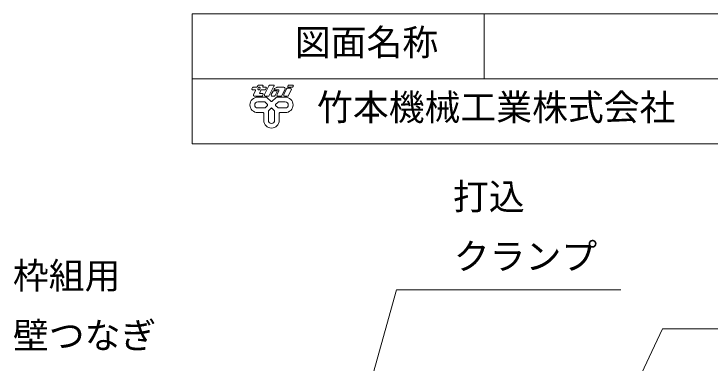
# Model space of a CAD drawing. Units: millimetres, scale not verified. Extents: x -8978 to 8399, y -12303 to 12300.
# Drawn here: x -8941 to -5057, y 10352 to 12300 of the extents above; entities that cross this region are included whole.
import ezdxf
from ezdxf.enums import TextEntityAlignment as Align

# ---------------------------------------------------------------- set-up
doc = ezdxf.new("R2010")
doc.units = ezdxf.units.MM
doc.header["$LTSCALE"] = 20
doc.layers.add('0-0_0', color=3, linetype='Continuous', lineweight=18)
doc.layers.add('0-D_05 寸法', color=7, linetype='Continuous', lineweight=18)
doc.styles.add('ＭＳ ゴシック', font='')
doc.styles.get('ＭＳ ゴシック').set_extended_font_data('MS Gothic')

msp = doc.modelspace()

# ---------------------------------------------------------------- linework, layer by layer
at = {"layer": '0-0_0', "color": 7}
for p, q in [((-6317.11, 12299.93), (-6317.11, 11937.08)), ((-7946.34, 11937.08), (3392.93, 11937.08))]:
    msp.add_line(p, q, dxfattribs=at)
at = {"layer": '0-0_0'}
for p, q in [((-7609.38, 11888.72), (-7612.97, 11881.52)), ((-7609.38, 11888.72), (-7612.97, 11881.52)), ((-7606.16, 11890.72), (-7586.48, 11890.72)), ((-7606.16, 11890.72), (-7586.48, 11890.72)), ((-7580.26, 11898.73), (-7583.26, 11892.71)), ((-7580.26, 11898.73), (-7583.26, 11892.71)), ((-7579.45, 11881.52), (-7575.86, 11888.72)), ((-7579.45, 11881.52), (-7575.86, 11888.72)), ((-7573.82, 11902.72), (-7554.59, 11902.72)), ((-7573.82, 11902.72), (-7554.59, 11902.72)), ((-7572.64, 11890.72), (-7569.96, 11890.72)), ((-7572.64, 11890.72), (-7569.96, 11890.72)), ((-7570.33, 11878.31), (-7566.74, 11885.51)), ((-7570.33, 11878.31), (-7566.74, 11885.51)), ((-7551.37, 11897.51), (-7552.16, 11895.92)), ((-7551.37, 11897.51), (-7552.16, 11895.92)), ((-7536.44, 11890.72), (-7548.94, 11890.72)), ((-7536.44, 11890.72), (-7548.94, 11890.72)), ((-7518.58, 11898.73), (-7542.51, 11850.73)), ((-7518.58, 11898.73), (-7542.51, 11850.73)), ((-7536.8, 11878.31), (-7533.21, 11885.51)), ((-7536.8, 11878.31), (-7533.21, 11885.51)), ((-7512.14, 11902.72), (-7492.91, 11902.72)), ((-7512.14, 11902.72), (-7492.91, 11902.72)), ((-7473.75, 11890.3), (-7487.4, 11883.1)), ((-7473.75, 11890.3), (-7487.4, 11883.1)), ((-7434.98, 11890.72), (-7472.07, 11890.72)), ((-7434.98, 11890.72), (-7472.07, 11890.72)), ((-7413.24, 11885.92), (-7399.83, 11885.92)), ((-7413.24, 11885.92), (-7399.83, 11885.92)), ((-7410.31, 11900.72), (-7412.71, 11895.92)), ((-7410.31, 11900.72), (-7412.71, 11895.92)), ((-7409.49, 11890.72), (-7388.03, 11890.72)), ((-7409.49, 11890.72), (-7388.03, 11890.72)), ((-7407.09, 11902.72), (-7385.64, 11902.72)), ((-7407.09, 11902.72), (-7385.64, 11902.72)), ((-7407.09, 11902.72), (-7385.64, 11902.72)), ((-7407.09, 11902.72), (-7385.64, 11902.72)), ((-7384.81, 11892.71), (-7382.42, 11897.51)), ((-7384.81, 11892.71), (-7382.42, 11897.51)), ((-7609.75, 11876.32), (-7597.25, 11876.32)), ((-7609.75, 11876.32), (-7597.25, 11876.32)), ((-7604.19, 11850.73), (-7594.03, 11871.11)), ((-7604.19, 11850.73), (-7594.03, 11871.11)), ((-7576.23, 11876.32), (-7573.55, 11876.32)), ((-7576.23, 11876.32), (-7573.55, 11876.32)), ((-7562.93, 11874.32), (-7569.91, 11860.33)), ((-7562.93, 11874.32), (-7569.91, 11860.33)), ((-7554.18, 11855.12), (-7566.69, 11855.12)), ((-7554.18, 11855.12), (-7566.69, 11855.12)), ((-7540.03, 11876.32), (-7559.71, 11876.32)), ((-7540.03, 11876.32), (-7559.71, 11876.32)), ((-7550.96, 11849.91), (-7554.75, 11842.31)), ((-7550.96, 11849.91), (-7554.75, 11842.31)), ((-7504.97, 11850.73), (-7495.6, 11869.52)), ((-7504.97, 11850.73), (-7495.6, 11869.52)), ((-7492.37, 11871.52), (-7476.28, 11871.52)), ((-7492.37, 11871.52), (-7476.28, 11871.52)), ((-7465.84, 11876.32), (-7485.72, 11876.32)), ((-7465.84, 11876.32), (-7485.72, 11876.32)), ((-7484.03, 11844.3), (-7473.06, 11866.31)), ((-7484.03, 11844.3), (-7473.06, 11866.31)), ((-7472.78, 11850.73), (-7462.62, 11871.11)), ((-7472.78, 11850.73), (-7462.62, 11871.11)), ((-7428.54, 11880.3), (-7446.49, 11844.3)), ((-7428.54, 11880.3), (-7446.49, 11844.3)), ((-7435.24, 11850.73), (-7419.68, 11881.93)), ((-7435.24, 11850.73), (-7419.68, 11881.93)), ((-7408.94, 11844.3), (-7393.39, 11875.5)), ((-7408.94, 11844.3), (-7393.39, 11875.5)), ((-7579.88, 11840.32), (-7597.75, 11840.32)), ((-7579.88, 11840.32), (-7597.75, 11840.32)), ((-7580.81, 11835.52), (-7531.9, 11835.52)), ((-7580.81, 11835.52), (-7531.9, 11835.52)), ((-7580.81, 11809.12), (-7542.83, 11809.12)), ((-7580.81, 11809.12), (-7542.83, 11809.12)), ((-7579.88, 11840.32), (-7557.98, 11840.32)), ((-7579.88, 11840.32), (-7557.98, 11840.32)), ((-7527.09, 11794.86), (-7540.29, 11808.06)), ((-7527.09, 11794.86), (-7540.29, 11808.06)), ((-7536.07, 11840.32), (-7522.66, 11840.32)), ((-7536.07, 11840.32), (-7522.66, 11840.32)), ((-7529.35, 11834.46), (-7506.55, 11811.66)), ((-7529.35, 11834.46), (-7506.55, 11811.66)), ((-7478.66, 11834.46), (-7501.46, 11811.66)), ((-7478.66, 11834.46), (-7501.46, 11811.66)), ((-7490.48, 11840.32), (-7498.52, 11840.32)), ((-7490.48, 11840.32), (-7498.52, 11840.32)), ((-7480.93, 11794.86), (-7467.73, 11808.06)), ((-7480.93, 11794.86), (-7467.73, 11808.06)), ((-7427.21, 11835.52), (-7476.12, 11835.52)), ((-7427.21, 11835.52), (-7476.12, 11835.52)), ((-7452.93, 11840.32), (-7466.34, 11840.32)), ((-7452.93, 11840.32), (-7466.34, 11840.32)), ((-7427.21, 11809.12), (-7465.18, 11809.12)), ((-7427.21, 11809.12), (-7465.18, 11809.12)), ((-7428.8, 11840.32), (-7415.39, 11840.32)), ((-7428.8, 11840.32), (-7415.39, 11840.32)), ((-7580.81, 11775.52), (-7542.83, 11775.52)), ((-7580.81, 11775.52), (-7542.83, 11775.52)), ((-7527.09, 11789.77), (-7540.29, 11776.57)), ((-7527.09, 11789.77), (-7540.29, 11776.57)), ((-7520.22, 11759.3), (-7504.01, 11775.52)), ((-7520.22, 11759.3), (-7504.01, 11775.52)), ((-7487.79, 11759.3), (-7504.01, 11775.52)), ((-7487.79, 11759.3), (-7504.01, 11775.52)), ((-7480.93, 11789.77), (-7467.73, 11776.57)), ((-7480.93, 11789.77), (-7467.73, 11776.57)), ((-7427.21, 11775.52), (-7465.18, 11775.52)), ((-7427.21, 11775.52), (-7465.18, 11775.52)), ((-7580.81, 11749.12), (-7550.81, 11749.12)), ((-7580.81, 11749.12), (-7550.81, 11749.12)), ((-7547.21, 11705.92), (-7547.21, 11745.52)), ((-7547.21, 11705.92), (-7547.21, 11745.52)), ((-7521.28, 11705.92), (-7521.28, 11756.76)), ((-7521.28, 11705.92), (-7521.28, 11756.76)), ((-7486.74, 11705.92), (-7486.74, 11756.76)), ((-7486.74, 11705.92), (-7486.74, 11756.76)), ((-7460.81, 11705.92), (-7460.81, 11745.52)), ((-7460.81, 11705.92), (-7460.81, 11745.52)), ((-7427.21, 11749.12), (-7457.21, 11749.12)), ((-7427.21, 11749.12), (-7457.21, 11749.12))]:
    msp.add_line(p, q, dxfattribs=at)
at = {"layer": '0-0_0', "color": 7}
msp.add_lwpolyline([(-7946.34, 12299.93), (3392.93, 12299.93), (3392.93, 11574.24), (-7946.34, 11574.24)], close=True, dxfattribs=at)
at = {"layer": '0-0_0'}
msp.add_lwpolyline([(-7489.69, 11897.51), (-7490.48, 11895.92), (-7516.21, 11844.3)], dxfattribs=at)
msp.add_lwpolyline([(-7489.69, 11897.51), (-7490.48, 11895.92), (-7516.21, 11844.3)], dxfattribs=at)
for centre, radius, start, end in [((-7606.16, 11887.12), 3.6, 90, 153.5), ((-7606.16, 11887.12), 3.6, 90, 153.5), ((-7586.48, 11894.32), 3.6, 270, 333.5), ((-7586.48, 11894.32), 3.6, 270, 333.5), ((-7573.82, 11895.52), 7.2, 90, 153.5), ((-7573.82, 11895.52), 7.2, 90, 153.5), ((-7572.64, 11887.12), 3.6, 90, 153.5), ((-7572.64, 11887.12), 3.6, 90, 153.5), ((-7569.96, 11887.12), 3.6, 333.5, 90), ((-7569.96, 11887.12), 3.6, 333.5, 90), ((-7554.59, 11899.12), 3.6, 333.5, 90), ((-7554.59, 11899.12), 3.6, 333.5, 90), ((-7548.94, 11894.32), 3.6, 153.5, 270), ((-7548.94, 11894.32), 3.6, 153.5, 270), ((-7536.44, 11887.12), 3.6, 333.5, 90), ((-7536.44, 11887.12), 3.6, 333.5, 90), ((-7512.14, 11895.52), 7.2, 90, 153.5), ((-7512.14, 11895.52), 7.2, 90, 153.5), ((-7492.91, 11899.12), 3.6, 333.5, 90), ((-7492.91, 11899.12), 3.6, 333.5, 90), ((-7472.07, 11887.12), 3.6, 90, 117.81667), ((-7472.07, 11887.12), 3.6, 90, 117.81667), ((-7434.98, 11883.52), 7.2, 333.5, 90), ((-7434.98, 11883.52), 7.2, 333.5, 90), ((-7413.24, 11878.72), 7.2, 90, 153.5), ((-7413.24, 11878.72), 7.2, 90, 153.5), ((-7409.49, 11894.32), 3.6, 153.5, 270), ((-7409.49, 11894.32), 3.6, 153.5, 270), ((-7407.09, 11899.12), 3.6, 90, 153.5), ((-7407.09, 11899.12), 3.6, 90, 153.5), ((-7399.83, 11878.72), 7.2, 333.5, 90), ((-7399.83, 11878.72), 7.2, 333.5, 90), ((-7388.03, 11894.32), 3.6, 270, 333.5), ((-7388.03, 11894.32), 3.6, 270, 333.5), ((-7385.64, 11899.12), 3.6, 333.5, 90), ((-7385.64, 11899.12), 3.6, 333.5, 90), ((-7609.75, 11879.92), 3.6, 153.5, 270), ((-7609.75, 11879.92), 3.6, 153.5, 270), ((-7597.75, 11847.52), 7.2, 153.5, 270), ((-7597.75, 11847.52), 7.2, 153.5, 270), ((-7597.25, 11872.72), 3.6, 333.5, 90), ((-7597.25, 11872.72), 3.6, 333.5, 90), ((-7576.23, 11879.92), 3.6, 153.5, 270), ((-7576.23, 11879.92), 3.6, 153.5, 270), ((-7573.55, 11879.92), 3.6, 270, 333.5), ((-7573.55, 11879.92), 3.6, 270, 333.5), ((-7566.69, 11858.72), 3.6, 153.5, 270), ((-7566.69, 11858.72), 3.6, 153.5, 270), ((-7559.71, 11872.72), 3.6, 90, 153.5), ((-7559.71, 11872.72), 3.6, 90, 153.5), ((-7554.18, 11851.52), 3.6, 333.5, 90), ((-7554.18, 11851.52), 3.6, 333.5, 90), ((-7536.07, 11847.52), 7.2, 153.5, 270), ((-7536.07, 11847.52), 7.2, 153.5, 270), ((-7540.03, 11879.92), 3.6, 270, 333.5), ((-7540.03, 11879.92), 3.6, 270, 333.5), ((-7498.52, 11847.52), 7.2, 153.5, 270), ((-7498.52, 11847.52), 7.2, 153.5, 270), ((-7492.37, 11867.92), 3.6, 90, 153.5), ((-7492.37, 11867.92), 3.6, 90, 153.5), ((-7485.72, 11879.92), 3.6, 117.81667, 270), ((-7485.72, 11879.92), 3.6, 117.81667, 270), ((-7476.28, 11867.92), 3.6, 333.5, 90), ((-7476.28, 11867.92), 3.6, 333.5, 90), ((-7466.34, 11847.52), 7.2, 153.5, 270), ((-7466.34, 11847.52), 7.2, 153.5, 270), ((-7465.84, 11872.72), 3.6, 333.5, 90), ((-7465.84, 11872.72), 3.6, 333.5, 90), ((-7428.8, 11847.52), 7.2, 153.5, 270), ((-7428.8, 11847.52), 7.2, 153.5, 270), ((-7580.81, 11792.32), 43.2, 90, 270), ((-7580.81, 11792.32), 43.2, 90, 270), ((-7580.81, 11792.32), 16.8, 90, 270), ((-7580.81, 11792.32), 16.8, 90, 270), ((-7557.98, 11843.92), 3.6, 270, 333.5), ((-7557.98, 11843.92), 3.6, 270, 333.5), ((-7542.83, 11805.52), 3.6, 45, 90), ((-7542.83, 11805.52), 3.6, 45, 90), ((-7531.9, 11831.92), 3.6, 45, 90), ((-7531.9, 11831.92), 3.6, 45, 90), ((-7522.66, 11847.52), 7.2, 270, 333.5), ((-7522.66, 11847.52), 7.2, 270, 333.5), ((-7504.01, 11814.21), 3.6, 225, 315), ((-7504.01, 11814.21), 3.6, 225, 315), ((-7490.48, 11847.52), 7.2, 270, 333.5), ((-7490.48, 11847.52), 7.2, 270, 333.5), ((-7476.12, 11831.92), 3.6, 90, 135), ((-7476.12, 11831.92), 3.6, 90, 135), ((-7465.18, 11805.52), 3.6, 90, 135), ((-7465.18, 11805.52), 3.6, 90, 135), ((-7452.93, 11847.52), 7.2, 270, 333.5), ((-7452.93, 11847.52), 7.2, 270, 333.5), ((-7427.21, 11792.32), 43.2, 270, 90), ((-7427.21, 11792.32), 43.2, 270, 90), ((-7427.21, 11792.32), 16.8, 270, 90), ((-7427.21, 11792.32), 16.8, 270, 90), ((-7415.39, 11847.52), 7.2, 270, 333.5), ((-7415.39, 11847.52), 7.2, 270, 333.5), ((-7542.83, 11779.12), 3.6, 270, 315), ((-7542.83, 11779.12), 3.6, 270, 315), ((-7529.63, 11792.32), 3.6, 315, 45), ((-7529.63, 11792.32), 3.6, 315, 45), ((-7504.01, 11770.43), 3.6, 45, 135), ((-7504.01, 11770.43), 3.6, 45, 135), ((-7478.38, 11792.32), 3.6, 135, 225), ((-7478.38, 11792.32), 3.6, 135, 225), ((-7465.18, 11779.12), 3.6, 225, 270), ((-7465.18, 11779.12), 3.6, 225, 270), ((-7550.81, 11745.52), 3.6, 0, 90), ((-7550.81, 11745.52), 3.6, 0, 90), ((-7517.68, 11756.76), 3.6, 135, 180), ((-7517.68, 11756.76), 3.6, 135, 180), ((-7490.34, 11756.76), 3.6, 0, 45), ((-7490.34, 11756.76), 3.6, 0, 45), ((-7457.21, 11745.52), 3.6, 90, 180), ((-7457.21, 11745.52), 3.6, 90, 180), ((-7504.01, 11705.92), 43.2, 180, 0), ((-7504.01, 11705.92), 43.2, 180, 0), ((-7504.01, 11705.92), 17.27, 180, 0), ((-7504.01, 11705.92), 17.27, 180, 0)]:
    msp.add_arc(centre, radius, start, end, dxfattribs=at)
at = {"layer": '0-D_05 寸法'}
for points in [[(-7073.09, 9805.92), (-6807.07, 10760.08), (-5555.24, 10760.08)], [(-5645.47, 9854.56), (-5321.93, 10543.32), (-4060.46, 10543.32)]]:
    msp.add_lwpolyline(points, dxfattribs=at)

# ---------------------------------------------------------------- texts
at = {"layer": '0-0_0', "color": 7, "style": 'ＭＳ ゴシック'}
for s, p in [('図面名称   \u3000\u3000 \u3000\u3000\u3000\u3000\u3000ベストエレベーターTEL-900Ⅲ\u3000\u3000\u3000\u3000\u3000(設置報告書対象機種)', (-7373.84, 12023.96)), ('\u3000\u3000竹本機械工業株式会社  \u3000\u3000\u3000\u3000\u3000\u3000     図番        \u3000\u3000\u3000\u3000\u3000\u3000\u3000\u3000\u3000TZK0003-0', (-7650.03, 11662.06))]:
    msp.add_text(s, height=146.6, dxfattribs=at).set_placement(p, align=Align.BOTTOM_LEFT)
at = {"layer": '0-D_05 寸法', "style": 'ＭＳ ゴシック'}
for s, p in [('打込', (-6491.83, 11163.42)), ('クランプ', (-6487.07, 10830.08)), ('枠組用', (-8946.42, 10722.39)), ('壁つなぎ', (-8946.42, 10389.06))]:
    msp.add_text(s, height=146.6, dxfattribs=at).set_placement(p, align=Align.BOTTOM_LEFT)

doc.saveas('drawing.dxf')
